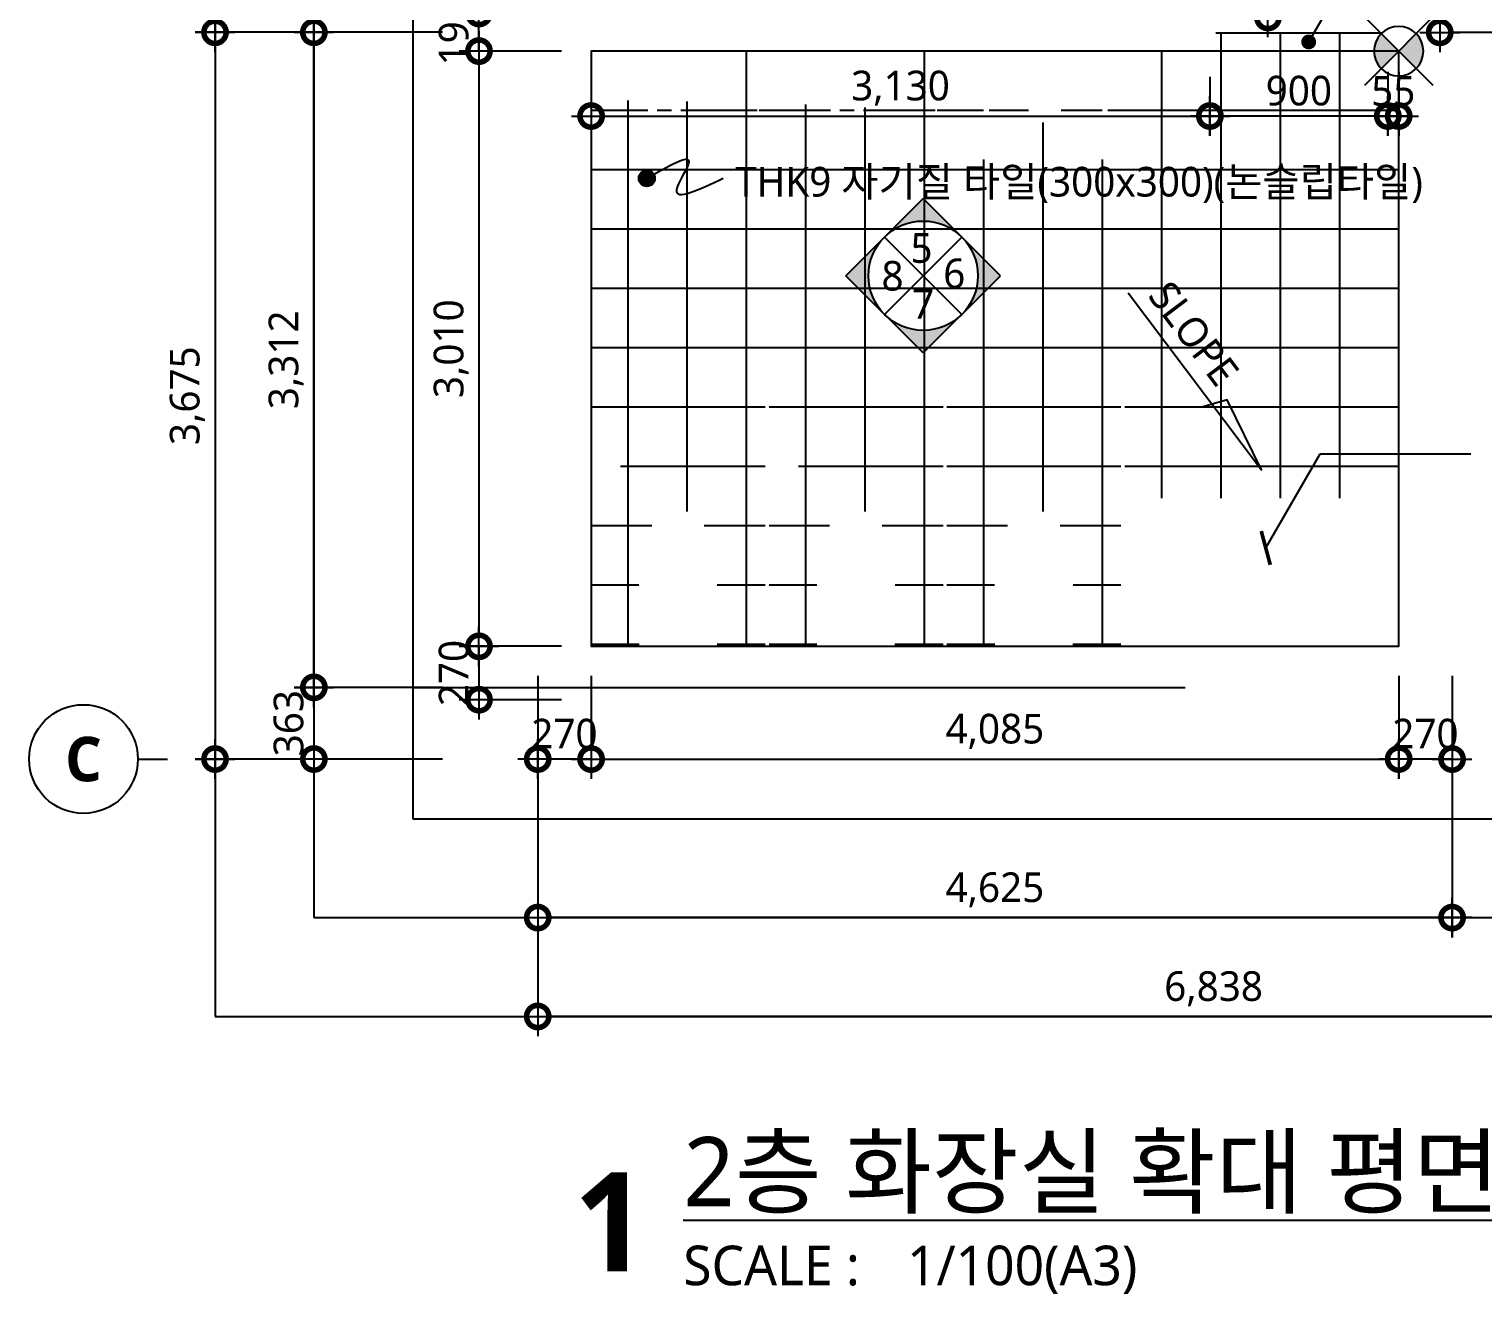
# Model space of a CAD drawing. Header units: millimetres. Extents: x 2213 to 82676, y 1050 to 28650.
# Drawn here: x 46165 to 53519, y 16661 to 23057 of the extents above; entities that cross this region are included whole.
import ezdxf
from ezdxf import colors
from ezdxf.entities.mleader import LeaderData, LeaderLine
from ezdxf.enums import TextEntityAlignment as Align
from ezdxf.math import Vec2, Vec3

# ---------------------------------------------------------------- set-up
doc = ezdxf.new("R2010")
doc.units = ezdxf.units.MM
doc.header["$LTSCALE"] = 200
doc.header["$PDMODE"] = 3
doc.linetypes.add('CEN', pattern=[62, 60, -1, 0, -1])
doc.layers.get('Defpoints').update_dxf_attribs({"color": 137})
for name, color, linetype in [('01-CEN', 1, 'CEN'), ('5', 5, 'Continuous'), ('DIM', 7, 'Continuous'), ('HAT-BRICK', 8, 'Continuous'), ('HAT-Floor Tile', 8, 'Continuous'), ('SYM', 6, 'Continuous'), ('SYM-BUB', 3, 'Continuous'), ('SYM-LEAD', 6, 'Continuous'), ('SYM-LEVEL', 7, 'Continuous'), ('TEXT', 3, 'Continuous')]:
    doc.layers.add(name, color=color, linetype=linetype)
doc.layers.add('02Waste', color=171, linetype='Continuous', plot=False)
doc.styles.add('$0$스타일1', font='malgun.ttf')
doc.styles.get("Standard").update_dxf_attribs({"font": 'malgun.ttf'})
doc.styles.add('맑은고딕', font='malgun.ttf')
doc.styles.add('맑은고딕B', font='malgunbd.ttf')
doc.styles.add('스타일1', font='malgun.ttf')
doc.linetypes.add('WIREMESH2', pattern='A,5,-0.25,["X",Standard,S=1,R=0,X=-0.32,Y=-0.5],-0.25', length=5.5)
doc.dimstyles.new('CJA-50', dxfattribs={"dimscale": 50, "dimtxt": 3, "dimasz": 1, "dimexe": 2, "dimexo": 3, "dimgap": 1, "dimtad": 1, "dimdec": 0, "dimzin": 1, "dimdsep": 46, "dimlunit": 6, "dimtxsty": '스타일1', "dimblk": 'GAUN-DOT', "dimcen": -2, "dimdle": 2, "dimclrd": 256, "dimclre": 256, "dimclrt": 3, "dimadec": 0, "dimazin": 0, "dimtfac": 1, "dimtdec": 0, "dimtix": 1, "dimtmove": 2, "dimatfit": 3, "dimldrblk": 'DOTSMALL', "dimfxl": 1, "dimtolj": 1, "dimtzin": 1, "dimarcsym": 0})
doc.dimstyles.new('DIM-QD 1', dxfattribs={"dimtxt": 3, "dimasz": 1.5, "dimexe": 1, "dimexo": 0, "dimgap": 1, "dimtad": 1, "dimdec": 3, "dimdsep": 46, "dimlunit": 6, "dimtxsty": '$0$스타일1', "dimblk1": 'ARCHTICK', "dimblk2": 'ARCHTICK', "dimsah": 1, "dimcen": 0, "dimclrd": 256, "dimclre": 256, "dimclrt": 3, "dimazin": 2, "dimtfac": 1, "dimtdec": 3, "dimtix": 1, "dimtmove": 2, "dimatfit": 3, "dimldrblk": 'ARCHTICK', "dimfxl": 1, "dimtolj": 1, "dimtzin": 0, "dimarcsym": 0})

# ---------------------------------------------------------------- blocks, each defined once
blk = doc.blocks.new('GAUN-DOT')
at = {"linetype": 'ByBlock'}
for p, q in [((0, -2), (0, 2)), ((2, 0), (-2, 0))]:
    blk.add_line(p, q, dxfattribs=at)
at = {"const_width": 2.25}
blk.add_lwpolyline([(0, 0.28125, 1), (0, -0.28125, 1)], format="xyb", close=True, dxfattribs=at)
blk = doc.blocks.new('*D18')
at = {"layer": 'Defpoints', "color": 0, "transparency": 16777216}
for p in [(48405.7, 25665.6), (47105.7, 23040.6), (48405.7, 23040.6)]:
    blk.add_point(p, dxfattribs=at)
at = {"layer": 'DIM', "lineweight": -2, "transparency": 16777216}
for p, q in [((48255.7, 25665.6), (47005.7, 25665.6)), ((47105.7, 25615.6), (47105.7, 23090.6)), ((48255.7, 23040.6), (47005.7, 23040.6))]:
    blk.add_line(p, q, dxfattribs=at)
at = {"layer": 'DIM', "lineweight": -2, "transparency": 16777216, "xscale": 50, "yscale": 50, "zscale": 50}
for p, rotation in [((47105.7, 25665.6), 90), ((47105.7, 23040.6), 270)]:
    blk.add_blockref('GAUN-DOT', p, dxfattribs=dict(at, rotation=rotation))
at = {"layer": 'DIM', "color": 3, "transparency": 16777216, "insert": (46965.7, 24353.1), "char_height": 150, "attachment_point": 5, "rotation": 90, "style": '맑은고딕'}
blk.add_mtext('\\A1;2,625', dxfattribs=at)
blk = doc.blocks.new('_DotSmall')
at = {"layer": 'DIM'}
h = blk.add_hatch(color=256, dxfattribs=at)
edge = h.paths.add_edge_path()
edge.add_arc((0, 0), 0.2, 0, 360)
at = {"layer": 'DIM', "linetype": 'ByBlock'}
blk.add_circle((0, 0), 0.2, dxfattribs=at)
blk = doc.blocks.new('*D19')
at = {"layer": 'Defpoints', "color": 0, "transparency": 16777216}
for p in [(48405.7, 25315.6), (47605.7, 23040.6), (48405.7, 23040.6)]:
    blk.add_point(p, dxfattribs=at)
at = {"layer": 'DIM', "lineweight": -2, "transparency": 16777216}
for p, q in [((48255.7, 25315.6), (47505.7, 25315.6)), ((47605.7, 25265.6), (47605.7, 23090.6)), ((48255.7, 23040.6), (47505.7, 23040.6))]:
    blk.add_line(p, q, dxfattribs=at)
at = {"layer": 'DIM', "lineweight": -2, "transparency": 16777216, "xscale": 50, "yscale": 50, "zscale": 50}
for p, rotation in [((47605.7, 25315.6), 90), ((47605.7, 23040.6), 270)]:
    blk.add_blockref('GAUN-DOT', p, dxfattribs=dict(at, rotation=rotation))
at = {"layer": 'DIM', "color": 3, "transparency": 16777216, "insert": (47465.7, 24178.1), "char_height": 150, "attachment_point": 5, "rotation": 90, "style": '맑은고딕'}
blk.add_mtext('\\A1;2,275', dxfattribs=at)
blk = doc.blocks.new('int')
at = {"layer": 'SYM'}
for points in [[(3.91, 3.91), (0, 7.81), (-3.91, 3.91, -0.414214)], [(-3.91, -3.91, -0.198912), (-5.53, 0, -0.198912), (-3.91, 3.91), (-7.81, 0)], [(3.91, -3.91), (7.81, 0), (3.91, 3.91, -0.198912), (5.53, 0, -0.198912)], [(3.91, -3.91, -0.414214), (-3.91, -3.91), (0, -7.81)]]:
    blk.add_hatch(color=6, dxfattribs=at).paths.add_polyline_path(points)
at = {"layer": 'SYM', "color": 6}
for p, q in [((-7.81, 0), (0, 7.81)), ((7.81, 0), (0, 7.81)), ((-3.91, 3.91), (3.91, -3.91)), ((-3.91, -3.91), (3.91, 3.91)), ((0, -7.81), (-7.81, 0)), ((0, -7.81), (7.81, 0))]:
    blk.add_line(p, q, dxfattribs=at)
blk.add_circle((0, 0), 5.53, dxfattribs=at)
at = {"layer": 'SYM', "color": 3, "style": '스타일1'}
for tag, p in [('1', (-0.17, 2.78)), ('4', (-3.1, -0.01)), ('2', (3.15, 0.23)), ('3', (0, -2.84))]:
    blk.add_attdef(tag, text='', height=3, dxfattribs=at).set_placement(p, align=Align.MIDDLE)
blk = doc.blocks.new('*D24')
at = {"layer": 'Defpoints', "color": 0, "transparency": 16777216}
for p in [(49008, 25395.6), (48440.9, 23135.6), (49008, 23135.6)]:
    blk.add_point(p, dxfattribs=at)
at = {"layer": 'DIM', "lineweight": -2, "transparency": 16777216}
for p, q in [((48858, 25395.6), (48340.9, 25395.6)), ((48440.9, 25345.6), (48440.9, 23185.6)), ((48858, 23135.6), (48340.9, 23135.6))]:
    blk.add_line(p, q, dxfattribs=at)
at = {"layer": 'DIM', "lineweight": -2, "transparency": 16777216, "xscale": 50, "yscale": 50, "zscale": 50}
for p, rotation in [((48440.9, 25395.6), 90), ((48440.9, 23135.6), 270)]:
    blk.add_blockref('GAUN-DOT', p, dxfattribs=dict(at, rotation=rotation))
at = {"layer": 'DIM', "color": 3, "transparency": 16777216, "insert": (48300.8, 24265.6), "char_height": 150, "attachment_point": 5, "rotation": 90, "style": '맑은고딕'}
blk.add_mtext('\\A1;2,260', dxfattribs=at)
blk = doc.blocks.new('*D27')
at = {"layer": 'Defpoints', "color": 0, "transparency": 16777216}
for p in [(51988, 24440.6), (51988, 23115.6), (52431.6, 23115.6)]:
    blk.add_point(p, dxfattribs=at)
at = {"layer": 'DIM', "lineweight": -2, "transparency": 16777216}
for p, q in [((52138, 24440.6), (52531.6, 24440.6)), ((52431.6, 24390.6), (52431.6, 23165.6)), ((52138, 23115.6), (52531.6, 23115.6))]:
    blk.add_line(p, q, dxfattribs=at)
at = {"layer": 'DIM', "lineweight": -2, "transparency": 16777216, "xscale": 50, "yscale": 50, "zscale": 50}
for p, rotation in [((52431.6, 24440.6), 90), ((52431.6, 23115.6), 270)]:
    blk.add_blockref('GAUN-DOT', p, dxfattribs=dict(at, rotation=rotation))
at = {"layer": 'DIM', "color": 3, "transparency": 16777216, "insert": (52291.1, 23778.1), "char_height": 150, "attachment_point": 5, "rotation": 90, "style": '맑은고딕'}
blk.add_mtext('\\A1;1,325', dxfattribs=at)
blk = doc.blocks.new('NEW_BUB')
at = {"layer": 'SYM-BUB', "color": 6}
blk.add_line((0, 3), (0, 0), dxfattribs=at)
blk.add_circle((0, 8.5), 5.5, dxfattribs=at)
at = {"layer": 'SYM-BUB', "color": 3, "style": '맑은고딕B'}
blk.add_attdef('X', text='', height=4.5, dxfattribs=at).set_placement((0, 8.5), align=Align.MIDDLE)
blk = doc.blocks.new('*D119')
at = {"layer": 'Defpoints', "color": 0, "transparency": 16777216}
for p in [(48405.7, 23040.6), (47105.7, 19365.6), (48405.7, 19365.6)]:
    blk.add_point(p, dxfattribs=at)
at = {"layer": 'DIM', "lineweight": -2, "transparency": 16777216}
for p, q in [((48255.7, 23040.6), (47005.7, 23040.6)), ((47105.7, 22990.6), (47105.7, 19415.6)), ((48255.7, 19365.6), (47005.7, 19365.6))]:
    blk.add_line(p, q, dxfattribs=at)
at = {"layer": 'DIM', "lineweight": -2, "transparency": 16777216, "xscale": 50, "yscale": 50, "zscale": 50}
for p, rotation in [((47105.7, 23040.6), 90), ((47105.7, 19365.6), 270)]:
    blk.add_blockref('GAUN-DOT', p, dxfattribs=dict(at, rotation=rotation))
at = {"layer": 'DIM', "color": 3, "transparency": 16777216, "insert": (46965.7, 21203.1), "char_height": 150, "attachment_point": 5, "rotation": 90, "style": '맑은고딕'}
blk.add_mtext('\\A1;3,675', dxfattribs=at)
blk = doc.blocks.new('*D120')
at = {"layer": 'Defpoints', "color": 0, "transparency": 16777216}
for p in [(47605.7, 23040.6), (48405.7, 23040.6), (48405.7, 19728.1)]:
    blk.add_point(p, dxfattribs=at)
at = {"layer": 'DIM', "lineweight": -2, "transparency": 16777216}
for p, q in [((48255.7, 23040.6), (47505.7, 23040.6)), ((47605.7, 19778.1), (47605.7, 22990.6)), ((48255.7, 19728.1), (47505.7, 19728.1))]:
    blk.add_line(p, q, dxfattribs=at)
at = {"layer": 'DIM', "lineweight": -2, "transparency": 16777216, "xscale": 50, "yscale": 50, "zscale": 50}
for p, rotation in [((47605.7, 23040.6), 90), ((47605.7, 19728.1), 270)]:
    blk.add_blockref('GAUN-DOT', p, dxfattribs=dict(at, rotation=rotation))
at = {"layer": 'DIM', "color": 3, "transparency": 16777216, "insert": (47465.3, 21384.4), "char_height": 150, "attachment_point": 5, "rotation": 90, "style": '맑은고딕'}
blk.add_mtext('\\A1;3,312', dxfattribs=at)
blk = doc.blocks.new('*D121')
at = {"layer": 'Defpoints', "color": 0, "transparency": 16777216}
for p in [(48738, 19492.2), (53363, 19492.2), (48738, 18563.9)]:
    blk.add_point(p, dxfattribs=at)
at = {"layer": 'DIM', "lineweight": -2, "transparency": 16777216}
for p, q in [((48738, 19342.2), (48738, 18463.9)), ((53363, 19342.2), (53363, 18463.9)), ((53313, 18563.9), (48788, 18563.9))]:
    blk.add_line(p, q, dxfattribs=at)
at = {"layer": 'DIM', "lineweight": -2, "transparency": 16777216, "xscale": 50, "yscale": 50, "zscale": 50, "rotation": 180}
blk.add_blockref('GAUN-DOT', (48738, 18563.9), dxfattribs=at)
at = {"layer": 'DIM', "lineweight": -2, "transparency": 16777216, "xscale": 50, "yscale": 50, "zscale": 50}
blk.add_blockref('GAUN-DOT', (53363, 18563.9), dxfattribs=at)
at = {"layer": 'DIM', "color": 3, "transparency": 16777216, "insert": (51050.5, 18703.9), "char_height": 150, "attachment_point": 5, "style": '맑은고딕'}
blk.add_mtext('\\A1;4,625', dxfattribs=at)
blk = doc.blocks.new('*D122')
at = {"layer": 'Defpoints', "color": 0, "transparency": 16777216}
for p in [(48738, 19492.2), (55575.5, 19492.2), (48738, 18063.9)]:
    blk.add_point(p, dxfattribs=at)
at = {"layer": 'DIM', "lineweight": -2, "transparency": 16777216}
for p, q in [((48738, 19342.2), (48738, 17963.9)), ((55575.5, 19342.2), (55575.5, 17963.9)), ((55525.5, 18063.9), (48788, 18063.9))]:
    blk.add_line(p, q, dxfattribs=at)
at = {"layer": 'DIM', "lineweight": -2, "transparency": 16777216, "xscale": 50, "yscale": 50, "zscale": 50, "rotation": 180}
blk.add_blockref('GAUN-DOT', (48738, 18063.9), dxfattribs=at)
at = {"layer": 'DIM', "lineweight": -2, "transparency": 16777216, "xscale": 50, "yscale": 50, "zscale": 50}
blk.add_blockref('GAUN-DOT', (55575.5, 18063.9), dxfattribs=at)
at = {"layer": 'DIM', "color": 3, "transparency": 16777216, "insert": (52156.7, 18203.9), "char_height": 150, "attachment_point": 5, "style": '맑은고딕'}
blk.add_mtext('\\A1;6,838', dxfattribs=at)
blk = doc.blocks.new('*D123')
at = {"layer": 'Defpoints', "color": 0, "transparency": 16777216}
for p in [(53363, 19492.2), (55575.5, 19492.2), (55575.5, 18563.9)]:
    blk.add_point(p, dxfattribs=at)
at = {"layer": 'DIM', "lineweight": -2, "transparency": 16777216}
for p, q in [((53363, 19342.2), (53363, 18463.9)), ((55575.5, 19342.2), (55575.5, 18463.9)), ((53413, 18563.9), (55525.5, 18563.9))]:
    blk.add_line(p, q, dxfattribs=at)
at = {"layer": 'DIM', "lineweight": -2, "transparency": 16777216, "xscale": 50, "yscale": 50, "zscale": 50, "rotation": 180}
blk.add_blockref('GAUN-DOT', (53363, 18563.9), dxfattribs=at)
at = {"layer": 'DIM', "lineweight": -2, "transparency": 16777216, "xscale": 50, "yscale": 50, "zscale": 50}
blk.add_blockref('GAUN-DOT', (55575.5, 18563.9), dxfattribs=at)
at = {"layer": 'DIM', "color": 3, "transparency": 16777216, "insert": (54469.2, 18704.3), "char_height": 150, "attachment_point": 5, "style": '맑은고딕'}
blk.add_mtext('\\A1;2,213', dxfattribs=at)
blk = doc.blocks.new('*D124')
at = {"layer": 'Defpoints', "color": 0, "transparency": 16777216}
for p in [(48405.7, 19728.1), (47605.7, 19365.6), (48405.7, 19365.6)]:
    blk.add_point(p, dxfattribs=at)
at = {"layer": 'DIM', "lineweight": -2, "transparency": 16777216}
for p, q in [((47605.7, 19778.1), (47605.7, 19828.1)), ((48255.7, 19728.1), (47505.7, 19728.1)), ((47605.7, 19728.1), (47605.7, 19365.6)), ((48255.7, 19365.6), (47505.7, 19365.6)), ((47605.7, 19315.6), (47605.7, 19265.6))]:
    blk.add_line(p, q, dxfattribs=at)
at = {"layer": 'DIM', "lineweight": -2, "transparency": 16777216, "xscale": 50, "yscale": 50, "zscale": 50}
for p, rotation in [((47605.7, 19728.1), 270), ((47605.7, 19365.6), 90)]:
    blk.add_blockref('GAUN-DOT', p, dxfattribs=dict(at, rotation=rotation))
at = {"layer": 'DIM', "color": 3, "transparency": 16777216, "insert": (47478.2, 19546.9), "char_height": 150, "attachment_point": 5, "rotation": 90, "style": '맑은고딕'}
blk.add_mtext('\\A1;363', dxfattribs=at)
blk = doc.blocks.new('*D129')
at = {"layer": 'Defpoints', "color": 0, "transparency": 16777216}
for p in [(53300.5, 23235.4), (55575.5, 23235.4), (53300.5, 23040.3)]:
    blk.add_point(p, dxfattribs=at)
at = {"layer": 'DIM', "lineweight": -2, "transparency": 16777216}
for p, q in [((53300.5, 23085.4), (53300.5, 22940.3)), ((55525.5, 23040.3), (53350.5, 23040.3)), ((55575.5, 23085.4), (55575.5, 22940.3))]:
    blk.add_line(p, q, dxfattribs=at)
at = {"layer": 'DIM', "lineweight": -2, "transparency": 16777216, "xscale": 50, "yscale": 50, "zscale": 50, "rotation": 180}
blk.add_blockref('GAUN-DOT', (53300.5, 23040.3), dxfattribs=at)
at = {"layer": 'DIM', "lineweight": -2, "transparency": 16777216, "xscale": 50, "yscale": 50, "zscale": 50}
blk.add_blockref('GAUN-DOT', (55575.5, 23040.3), dxfattribs=at)
at = {"layer": 'DIM', "color": 3, "transparency": 16777216, "insert": (54438, 23180.4), "char_height": 150, "attachment_point": 5, "style": '맑은고딕'}
blk.add_mtext('\\A1;2,275', dxfattribs=at)
blk = doc.blocks.new('*D113')
at = {"layer": 'Defpoints', "color": 0, "transparency": 16777216}
for p in [(48440.9, 23135.6), (49008, 23135.6), (49008, 22945.6)]:
    blk.add_point(p, dxfattribs=at)
at = {"layer": 'DIM', "lineweight": -2, "transparency": 16777216}
for p, q in [((48440.9, 23185.6), (48440.9, 23235.6)), ((48858, 23135.6), (48340.9, 23135.6)), ((48440.9, 22945.6), (48440.9, 23135.6)), ((48858, 22945.6), (48340.9, 22945.6)), ((48440.9, 22895.6), (48440.9, 22845.6))]:
    blk.add_line(p, q, dxfattribs=at)
at = {"layer": 'DIM', "lineweight": -2, "transparency": 16777216, "xscale": 50, "yscale": 50, "zscale": 50}
for p, rotation in [((48440.9, 23135.6), 270), ((48440.9, 22945.6), 90)]:
    blk.add_blockref('GAUN-DOT', p, dxfattribs=dict(at, rotation=rotation))
at = {"layer": 'DIM', "color": 3, "transparency": 16777216, "insert": (48313, 23040.6), "char_height": 150, "attachment_point": 5, "rotation": 90, "style": '맑은고딕'}
blk.add_mtext('\\A1;190', dxfattribs=at)
blk = doc.blocks.new('*D114')
at = {"layer": 'Defpoints', "color": 0, "transparency": 16777216}
for p in [(49008, 22945.6), (48440.9, 19935.6), (49008, 19935.6)]:
    blk.add_point(p, dxfattribs=at)
at = {"layer": 'DIM', "lineweight": -2, "transparency": 16777216}
for p, q in [((48858, 22945.6), (48340.9, 22945.6)), ((48440.9, 22895.6), (48440.9, 19985.6)), ((48858, 19935.6), (48340.9, 19935.6))]:
    blk.add_line(p, q, dxfattribs=at)
at = {"layer": 'DIM', "lineweight": -2, "transparency": 16777216, "xscale": 50, "yscale": 50, "zscale": 50}
for p, rotation in [((48440.9, 22945.6), 90), ((48440.9, 19935.6), 270)]:
    blk.add_blockref('GAUN-DOT', p, dxfattribs=dict(at, rotation=rotation))
at = {"layer": 'DIM', "color": 3, "transparency": 16777216, "insert": (48300.4, 21440.6), "char_height": 150, "attachment_point": 5, "rotation": 90, "style": '맑은고딕'}
blk.add_mtext('\\A1;3,010', dxfattribs=at)
blk = doc.blocks.new('*D115')
at = {"layer": 'Defpoints', "color": 0, "transparency": 16777216}
for p in [(49008, 19935.6), (48440.9, 19665.6), (49008, 19665.6)]:
    blk.add_point(p, dxfattribs=at)
at = {"layer": 'DIM', "lineweight": -2, "transparency": 16777216}
for p, q in [((48440.9, 19985.6), (48440.9, 20035.6)), ((48858, 19935.6), (48340.9, 19935.6)), ((48440.9, 19935.6), (48440.9, 19665.6)), ((48858, 19665.6), (48340.9, 19665.6)), ((48440.9, 19615.6), (48440.9, 19565.6))]:
    blk.add_line(p, q, dxfattribs=at)
at = {"layer": 'DIM', "lineweight": -2, "transparency": 16777216, "xscale": 50, "yscale": 50, "zscale": 50}
for p, rotation in [((48440.9, 19935.6), 270), ((48440.9, 19665.6), 90)]:
    blk.add_blockref('GAUN-DOT', p, dxfattribs=dict(at, rotation=rotation))
at = {"layer": 'DIM', "color": 3, "transparency": 16777216, "insert": (48313.4, 19800.6), "char_height": 150, "attachment_point": 5, "rotation": 90, "style": '맑은고딕'}
blk.add_mtext('\\A1;270', dxfattribs=at)
blk = doc.blocks.new('*D128')
at = {"layer": 'Defpoints', "color": 0, "transparency": 16777216}
for p in [(49008, 19935.6), (53093, 19935.6), (53093, 19365.6)]:
    blk.add_point(p, dxfattribs=at)
at = {"layer": 'DIM', "lineweight": -2, "transparency": 16777216}
for p, q in [((49008, 19785.6), (49008, 19265.6)), ((53093, 19785.6), (53093, 19265.6)), ((49058, 19365.6), (53043, 19365.6))]:
    blk.add_line(p, q, dxfattribs=at)
at = {"layer": 'DIM', "lineweight": -2, "transparency": 16777216, "xscale": 50, "yscale": 50, "zscale": 50, "rotation": 180}
blk.add_blockref('GAUN-DOT', (49008, 19365.6), dxfattribs=at)
at = {"layer": 'DIM', "lineweight": -2, "transparency": 16777216, "xscale": 50, "yscale": 50, "zscale": 50}
blk.add_blockref('GAUN-DOT', (53093, 19365.6), dxfattribs=at)
at = {"layer": 'DIM', "color": 3, "transparency": 16777216, "insert": (51050.5, 19505.7), "char_height": 150, "attachment_point": 5, "style": '맑은고딕'}
blk.add_mtext('\\A1;4,085', dxfattribs=at)
blk = doc.blocks.new('지시선')
at = {"layer": 'SYM-LEAD'}
h = blk.add_hatch(color=6, dxfattribs=at)
edge = h.paths.add_edge_path()
edge.add_arc((0, 0), 24.6, 0, 360)
at = {"layer": 'SYM-LEAD', "color": 6}
blk.add_circle((0, 0), 24.6, dxfattribs=at)
blk.add_spline([(0, 0), (127.5, 49.3), (89.8, -35.9), (231.6, 0)], degree=3, dxfattribs=at)
blk = doc.blocks.new('_DOT')
at = {"color": 0, "linetype": 'ByBlock'}
blk.add_line((-0.5, 0), (-1, 0), dxfattribs=at)
at = {"color": 0, "linetype": 'ByBlock', "const_width": 0.5}
blk.add_lwpolyline([(-0.25, 0, 1), (0.25, 0, 1)], format="xyb", close=True, dxfattribs=at)
blk = doc.blocks.new('SLOPE21')
at = {"layer": 'SYM-LEVEL', "color": 6}
blk.add_lwpolyline([(-22.43, 0), (0, 0), (-7.75, 1.5), (-8.7, -1)], dxfattribs=at)
at = {"layer": 'SYM-LEVEL', "color": 3, "style": '스타일1'}
blk.add_attdef('SLOPE:1/100', text='', height=3, dxfattribs=at).set_placement((-9.25, 1.33), align=Align.RIGHT)
blk = doc.blocks.new('*D117')
at = {"layer": 'Defpoints', "color": 0, "transparency": 16777216}
for p in [(48738, 19935.6), (49008, 19935.6), (48738, 19365.6)]:
    blk.add_point(p, dxfattribs=at)
at = {"layer": 'DIM', "lineweight": -2, "transparency": 16777216}
for p, q in [((48738, 19785.6), (48738, 19265.6)), ((49008, 19785.6), (49008, 19265.6)), ((48688, 19365.6), (48638, 19365.6)), ((49008, 19365.6), (48738, 19365.6)), ((49058, 19365.6), (49108, 19365.6))]:
    blk.add_line(p, q, dxfattribs=at)
at = {"layer": 'DIM', "lineweight": -2, "transparency": 16777216, "xscale": 50, "yscale": 50, "zscale": 50}
blk.add_blockref('GAUN-DOT', (48738, 19365.6), dxfattribs=at)
at = {"layer": 'DIM', "lineweight": -2, "transparency": 16777216, "xscale": 50, "yscale": 50, "zscale": 50, "rotation": 180}
blk.add_blockref('GAUN-DOT', (49008, 19365.6), dxfattribs=at)
at = {"layer": 'DIM', "color": 3, "transparency": 16777216, "insert": (48873, 19493.1), "char_height": 150, "attachment_point": 5, "style": '맑은고딕'}
blk.add_mtext('\\A1;270', dxfattribs=at)
blk = doc.blocks.new('*D118')
at = {"layer": 'Defpoints', "color": 0, "transparency": 16777216}
for p in [(53093, 19935.6), (53363, 19935.6), (53093, 19365.6)]:
    blk.add_point(p, dxfattribs=at)
at = {"layer": 'DIM', "lineweight": -2, "transparency": 16777216}
for p, q in [((53093, 19785.6), (53093, 19265.6)), ((53363, 19785.6), (53363, 19265.6)), ((53043, 19365.6), (52993, 19365.6)), ((53363, 19365.6), (53093, 19365.6)), ((53413, 19365.6), (53463, 19365.6))]:
    blk.add_line(p, q, dxfattribs=at)
at = {"layer": 'DIM', "lineweight": -2, "transparency": 16777216, "xscale": 50, "yscale": 50, "zscale": 50}
blk.add_blockref('GAUN-DOT', (53093, 19365.6), dxfattribs=at)
at = {"layer": 'DIM', "lineweight": -2, "transparency": 16777216, "xscale": 50, "yscale": 50, "zscale": 50, "rotation": 180}
blk.add_blockref('GAUN-DOT', (53363, 19365.6), dxfattribs=at)
at = {"layer": 'DIM', "color": 3, "transparency": 16777216, "insert": (53228, 19493.1), "char_height": 150, "attachment_point": 5, "style": '맑은고딕'}
blk.add_mtext('\\A1;270', dxfattribs=at)
blk = doc.blocks.new('*D126')
at = {"layer": 'Defpoints', "color": 0, "transparency": 16777216}
for p in [(49008, 22945.6), (52138, 22965.6), (52138, 22617.3)]:
    blk.add_point(p, dxfattribs=at)
at = {"layer": 'DIM', "lineweight": -2, "transparency": 16777216}
for p, q in [((52138, 22815.6), (52138, 22517.3)), ((49008, 22795.6), (49008, 22517.3)), ((49058, 22617.3), (52088, 22617.3))]:
    blk.add_line(p, q, dxfattribs=at)
at = {"layer": 'DIM', "lineweight": -2, "transparency": 16777216, "xscale": 50, "yscale": 50, "zscale": 50, "rotation": 180}
blk.add_blockref('GAUN-DOT', (49008, 22617.3), dxfattribs=at)
at = {"layer": 'DIM', "lineweight": -2, "transparency": 16777216, "xscale": 50, "yscale": 50, "zscale": 50}
blk.add_blockref('GAUN-DOT', (52138, 22617.3), dxfattribs=at)
at = {"layer": 'DIM', "color": 3, "transparency": 16777216, "insert": (50573, 22757.8), "char_height": 150, "attachment_point": 5, "style": '맑은고딕'}
blk.add_mtext('\\A1;3,130', dxfattribs=at)
blk = doc.blocks.new('*D95')
at = {"layer": 'Defpoints', "color": 0, "transparency": 16777216}
for p in [(52138, 22965.6), (53038, 22990.6), (52138, 22617.3)]:
    blk.add_point(p, dxfattribs=at)
at = {"layer": 'DIM', "lineweight": -2, "transparency": 16777216}
for p, q in [((52138, 22815.6), (52138, 22517.3)), ((53038, 22840.6), (53038, 22517.3)), ((52988, 22617.3), (52188, 22617.3))]:
    blk.add_line(p, q, dxfattribs=at)
at = {"layer": 'DIM', "lineweight": -2, "transparency": 16777216, "xscale": 50, "yscale": 50, "zscale": 50, "rotation": 180}
blk.add_blockref('GAUN-DOT', (52138, 22617.3), dxfattribs=at)
at = {"layer": 'DIM', "lineweight": -2, "transparency": 16777216, "xscale": 50, "yscale": 50, "zscale": 50}
blk.add_blockref('GAUN-DOT', (53038, 22617.3), dxfattribs=at)
at = {"layer": 'DIM', "color": 3, "transparency": 16777216, "insert": (52588, 22744.8), "char_height": 150, "attachment_point": 5, "style": '맑은고딕'}
blk.add_mtext('\\A1;900', dxfattribs=at)
blk = doc.blocks.new('*D96')
at = {"layer": 'Defpoints', "color": 0, "transparency": 16777216}
for p in [(53038, 22990.6), (53093, 22990.6), (53093, 22617.3)]:
    blk.add_point(p, dxfattribs=at)
at = {"layer": 'DIM', "lineweight": -2, "transparency": 16777216}
for p, q in [((53038, 22840.6), (53038, 22517.3)), ((53093, 22840.6), (53093, 22517.3)), ((52988, 22617.3), (52938, 22617.3)), ((53038, 22617.3), (53093, 22617.3)), ((53143, 22617.3), (53193, 22617.3))]:
    blk.add_line(p, q, dxfattribs=at)
at = {"layer": 'DIM', "lineweight": -2, "transparency": 16777216, "xscale": 50, "yscale": 50, "zscale": 50}
blk.add_blockref('GAUN-DOT', (53038, 22617.3), dxfattribs=at)
at = {"layer": 'DIM', "lineweight": -2, "transparency": 16777216, "xscale": 50, "yscale": 50, "zscale": 50, "rotation": 180}
blk.add_blockref('GAUN-DOT', (53093, 22617.3), dxfattribs=at)
at = {"layer": 'DIM', "color": 3, "transparency": 16777216, "insert": (53065.5, 22743.6), "char_height": 150, "attachment_point": 5, "style": '맑은고딕'}
blk.add_mtext('\\A1;55', dxfattribs=at)
blk = doc.blocks.new('dwgtitle')
at = {"layer": 'SYM', "color": 3, "style": '스타일1'}
blk.add_text('SCALE :', height=4, dxfattribs=at).set_placement((12.25, -1.4))
for tag, p, height in [('%%UTITLE', (12.25, 6.59), 7), ('1/100', (34.89, -1.4), 4)]:
    blk.add_attdef(tag, p, '', height=height, dxfattribs=at)
at = {"layer": 'SYM', "color": 6, "style": '맑은고딕B'}
blk.add_attdef('A', text='', height=10, dxfattribs=at).set_placement((4.89, 5), align=Align.MIDDLE)
blk = doc.blocks.new('WP21')
at = {"layer": 'SYM'}
h = blk.add_hatch(color=6, dxfattribs=at)
edge = h.paths.add_edge_path()
edge.add_ellipse((0, 0), major_axis=(0, 2.5), ratio=1, start_angle=405, end_angle=495)
edge.add_line((-1.77, -1.77), (0, 0))
edge.add_line((0, 0), (-1.77, 1.77))
edge = h.paths.add_edge_path()
edge.add_ellipse((0, 0), major_axis=(0, 2.5), ratio=1, start_angle=225, end_angle=315)
edge.add_line((1.77, 1.77), (0, 0))
edge.add_line((0, 0), (1.77, -1.77))
at = {"layer": 'SYM', "color": 6}
for p, q in [((-3.44, -3.44), (5, 5)), ((5, 5), (10, 5)), ((-3.44, 3.44), (3.44, -3.44))]:
    blk.add_line(p, q, dxfattribs=at)
blk.add_ellipse((0, 0), major_axis=(0, 2.5), ratio=1, start_param=5.497787, end_param=11.780972, dxfattribs=at)
at = {"layer": 'SYM', "color": 3, "linetype": 'WIREMESH2', "style": '스타일1'}
blk.add_attdef('WP', text='', height=3, dxfattribs=at).set_placement((10.55, 5), align=Align.MIDDLE_LEFT)
blk = doc.blocks.new('_ARCHTICK')
at = {"color": 0, "linetype": 'ByBlock', "const_width": 0.15}
blk.add_lwpolyline([(-0.5, -0.5), (0.5, 0.5)], dxfattribs=at)

msp = doc.modelspace()

# ---------------------------------------------------------------- linework, layer by layer
at = {"layer": '01-CEN'}
msp.add_line((48105.7, 19728.1), (52013.5, 19728.1), dxfattribs=at)
at = {"layer": '02Waste'}
for points in [[(47105.7, 18063.9), (57591.2, 18063.9), (57591.2, 27049.1), (47105.7, 27049.1)], [(47605.7, 18563.9), (57091.2, 18563.9), (57091.2, 26549.1), (47605.7, 26549.1)], [(48105.7, 19063.9), (56591.2, 19063.9), (56591.2, 26049.1), (48105.7, 26049.1)]]:
    msp.add_lwpolyline(points, close=True, dxfattribs=at)
at = {"layer": '5'}
msp.add_line((52168, 23038.1), (53008, 23038.1), dxfattribs=at)
at = {"layer": 'HAT-BRICK'}
msp.add_lwpolyline([(53093, 22945.6), (49008, 22945.6), (49008, 19935.6), (53093, 19935.6)], close=True, dxfattribs=at)
at = {"layer": 'HAT-Floor Tile'}
for p, q in [((52193, 23038.1), (52193, 20685.6)), ((52493, 23038.1), (52493, 20685.6)), ((52793, 23038.1), (52793, 20685.6)), ((49793, 22945.6), (49793, 19935.6)), ((50693, 22945.6), (50693, 19935.6)), ((51893, 22945.6), (51893, 20685.6)), ((49193, 22696.1), (49193, 19935.6)), ((49493, 22690.2), (49493, 20617.4)), ((50093, 22675.6), (50093, 19935.6)), ((50393, 22660), (50393, 20617.4)), ((49294.7, 22645.6), (49008, 22645.6)), ((49414, 22645.6), (49341.9, 22645.6)), ((49848.3, 22645.6), (49461.3, 22645.6)), ((50219.7, 22645.6), (49858.3, 22645.6)), ((50339, 22645.6), (50266.9, 22645.6)), ((50748.3, 22645.6), (50386.3, 22645.6)), ((50993, 22645.6), (50758.3, 22645.6)), ((51219.7, 22645.6), (51022, 22645.6)), ((51293, 22584.5), (51293, 20617.4)), ((51593, 22645.6), (51386.3, 22645.6)), ((53093, 22645.6), (51622, 22645.6)), ((50993, 22396.6), (50993, 19935.6)), ((51593, 22396.6), (51593, 19935.6)), ((53093, 22345.6), (49008, 22345.6)), ((53093, 22045.6), (49008, 22045.6)), ((53093, 21745.6), (49008, 21745.6)), ((53093, 21445.6), (49008, 21445.6)), ((49888, 21145.6), (49008, 21145.6)), ((50788, 21145.6), (49908, 21145.6)), ((51688, 21145.6), (50808, 21145.6)), ((53093, 21145.6), (51708, 21145.6)), ((49888, 20845.6), (49157, 20845.6)), ((50788, 20845.6), (50057, 20845.6)), ((51688, 20845.6), (50808, 20845.6)), ((53093, 20845.6), (51708, 20845.6)), ((49314.5, 20545.6), (49008, 20545.6)), ((49888, 20545.6), (49580.7, 20545.6)), ((50214.5, 20545.6), (49908, 20545.6)), ((50788, 20545.6), (50480.7, 20545.6)), ((51114.5, 20545.6), (50808, 20545.6)), ((51688, 20545.6), (51380.7, 20545.6)), ((49249, 20245.6), (49008, 20245.6)), ((49888, 20245.6), (49646.3, 20245.6)), ((50149, 20245.6), (49908, 20245.6)), ((50788, 20245.6), (50546.3, 20245.6)), ((51049, 20245.6), (50808, 20245.6)), ((51688, 20245.6), (51446.3, 20245.6)), ((49250.3, 19945.6), (49008, 19945.6)), ((49888, 19945.6), (49644.9, 19945.6)), ((50150.3, 19945.6), (49908, 19945.6)), ((50788, 19945.6), (50544.9, 19945.6)), ((51050.3, 19945.6), (50808, 19945.6)), ((51688, 19945.6), (51444.9, 19945.6))]:
    msp.add_line(p, q, dxfattribs=at)

# ---------------------------------------------------------------- block references
at = {"layer": 'SYM', "linetype": 'WIREMESH2'}
ref = msp.add_blockref('WP21', (53093, 22945.6), dxfattribs=dict(at, xscale=50.00000000000001, yscale=50.00000000000001, zscale=50.00000000000001))
ref.add_attrib('WP', 'WP1', dxfattribs={"color": 3, "linetype": 'WIREMESH2', "height": 150, "style": '스타일1'}).set_placement((53620.5, 23133.2), align=Align.BOTTOM_LEFT)
at = {"layer": 'SYM', "linetype": 'Continuous', "xscale": 50.00000000000001, "yscale": 50.00000000000001, "zscale": 50.00000000000001}
msp.add_blockref('int', (50687.7, 21809.9), dxfattribs=at).add_auto_attribs({'4': '8', '3': '7', '2': '6', '1': '5'})
at = {"layer": 'SYM', "xscale": 50.00000000000001, "yscale": 50.00000000000001, "zscale": 50.00000000000001, "rotation": 306.9236686839847}
msp.add_blockref('SLOPE21', (52399, 20827.3), dxfattribs=at).add_auto_attribs({'SLOPE:1/100': 'SLOPE'})
at = {"layer": 'SYM', "xscale": 50.00000000000001, "yscale": 50.00000000000001, "zscale": 50.00000000000001}
msp.add_blockref('dwgtitle', (48861.8, 16775), dxfattribs=at).add_auto_attribs({'%%UTITLE': '%%u2층 화장실 확대 평면도', '1/100': '1/100(A3)', 'A': '1'})
at = {"layer": 'SYM-BUB'}
ref = msp.add_blockref('NEW_BUB', (46865.1, 19365.6), dxfattribs=dict(at, xscale=50.00000000000007, yscale=50.00000000000007, zscale=50.00000000000007, rotation=90))
ref.add_attrib('X', 'C', dxfattribs={"color": 3, "height": 225, "style": '맑은고딕B'}).set_placement((46440.1, 19365.6), align=Align.MIDDLE)
at = {"layer": 'SYM-LEAD', "xscale": 1.666666666686069, "yscale": 1.666666666686069, "zscale": 1.666666666686069}
msp.add_blockref('지시선', (49289.7, 22302.2), dxfattribs=at)

# ---------------------------------------------------------------- texts
at = {"layer": 'TEXT', "color": 3, "style": '스타일1'}
msp.add_text('THK9 자기질 타일(300x300)(논슬립타일)', height=150, dxfattribs=at).set_placement((49736.9, 22210.1))

# ---------------------------------------------------------------- dimensions: what is measured, and where the dimension line sits
at = {"layer": 'DIM'}
for base, p1, p2, angle, picture, middle in [((47105.7, 23040.6), (48405.7, 25665.6), (48405.7, 23040.6), 90, '*D18', (46965.7, 24353.1)), ((48440.9, 23135.6), (49008, 25395.6), (49008, 23135.6), 90, '*D24', (48300.8, 24265.6)), ((47605.7, 23040.6), (48405.7, 25315.6), (48405.7, 23040.6), 90, '*D19', (47465.7, 24178.1)), ((52431.6, 23115.6), (51988, 24440.6), (51988, 23115.6), 90, '*D27', (52291.1, 23778.1)), ((48440.9, 23135.6), (49008, 22945.6), (49008, 23135.6), 270, '*D113', (48313, 23040.6)), ((47105.7, 19365.6), (48405.7, 23040.6), (48405.7, 19365.6), 90, '*D119', (46965.7, 21203.1)), ((47605.743542, 23040.6324269), (48405.743542, 19728.1324278), (48405.743542, 23040.6324269), 270, '*D120', (47465.2544115, 21384.3824274)), ((48440.9, 19935.6), (49008, 22945.6), (49008, 19935.6), 90, '*D114', (48300.4, 21440.6)), ((52138, 22617.3), (53038, 22990.6), (52138, 22965.6), 180, '*D95', (52588, 22744.8)), ((48440.9, 19665.6), (49008, 19935.6), (49008, 19665.6), 90, '*D115', (48313.4, 19800.6)), ((48738, 19365.6), (49008, 19935.6), (48738, 19935.6), 180, '*D117', (48873, 19493.1)), ((53093, 19365.6), (53363, 19935.6), (53093, 19935.6), 180, '*D118', (53228, 19493.1)), ((47605.743542, 19365.632427), (48405.743542, 19728.132428), (48405.743542, 19365.632427), 90, '*D124', (47478.246939, 19546.882427)), ((55575.4893453, 18563.8508802), (53362.9893453, 19492.2441452), (55575.4893453, 19492.2441452), 180, '*D123', (54469.2393453, 18704.3400106))]:
    dim = msp.add_linear_dim(base=base, p1=p1, p2=p2, angle=angle, dimstyle='CJA-50', override={"dimtxsty": '맑은고딕'}, dxfattribs=at)
    dim.commit()
    dim.dimension.update_dxf_attribs({"geometry": picture, "text_midpoint": middle})
for base, p1, p2, picture, middle in [((53300.5, 23040.3), (55575.5, 23235.4), (53300.5, 23235.4), '*D129', (54438, 23180.4)), ((52138, 22617.3), (49008, 22945.6), (52138, 22965.6), '*D126', (50573, 22757.8)), ((53093, 22617.3), (53038, 22990.6), (53093, 22990.6), '*D96', (53065.5, 22743.6)), ((53093, 19365.6), (49008, 19935.6), (53093, 19935.6), '*D128', (51050.5, 19505.7)), ((48738, 18563.9), (53363, 19492.2), (48738, 19492.2), '*D121', (51050.5, 18703.9)), ((48737.9893453, 18063.8508802), (55575.4893453, 19492.2441452), (48737.9893453, 19492.2441452), '*D122', (52156.7393453, 18203.9324019))]:
    dim = msp.add_linear_dim(base=base, p1=p1, p2=p2, dimstyle='CJA-50', override={"dimtxsty": '맑은고딕'}, dxfattribs=at)
    dim.commit()
    dim.dimension.update_dxf_attribs({"geometry": picture, "text_midpoint": middle})

# ---------------------------------------------------------------- leaders
at = {"layer": 'SYM-LEAD'}
msp.add_leader([(52420.6, 20432.9), (52695.6, 20909.1), (53458.1, 20909.1)], dimstyle='DIM-QD 1', override={"dimscale": 50, "dimasz": 2.5, "dimtad": 0, "dimclrd": 6}, dxfattribs=at)
at = {"layer": 'TEXT', "color": 3}
ml = msp.add_multileader_mtext('Standard', dxfattribs=at)
ml.set_content('SST. 재료분리대', color=3, style='스타일1')
ml.set_leader_properties(color=6)
ml.set_arrow_properties(name='DOT')
ml.build(insert=Vec2(0, 0))
ml.multileader.update_dxf_attribs({"dogleg_length": 3, "arrow_head_size": 75})
ctx = ml.context
ctx.base_point, ctx.char_height, ctx.arrow_head_size, ctx.landing_gap_size, ctx.plane_origin = Vec3(53236.9, 23762.8), 150, 75, 50, Vec3(52091.7, 21069.1)
notes = []
notes.append((ctx, [(1, (1, 1, 0), (53086.9, 23762.8), (1, 0), 150, [(0, [(52637.7, 22991.9)], 0, [])])]))
ctx.mtext.insert, ctx.mtext.flow_direction = Vec3(53286.9, 23847), 5
for ctx, leaders in notes:
    for number, flags, end, landing, length, lines in leaders:
        leader = LeaderData()
        leader.index, (leader.has_last_leader_line, leader.has_dogleg_vector, leader.attachment_direction) = number, flags
        leader.last_leader_point, leader.dogleg_vector, leader.dogleg_length = Vec3(end), Vec3(landing), length
        for number, points, colour, breaks in lines:
            line = LeaderLine()
            line.index, line.vertices, line.color, line.breaks = number, Vec3.list(points), colors.encode_raw_color(colour), breaks
            leader.lines.append(line)
        ctx.leaders.append(leader)

doc.saveas('drawing.dxf')
